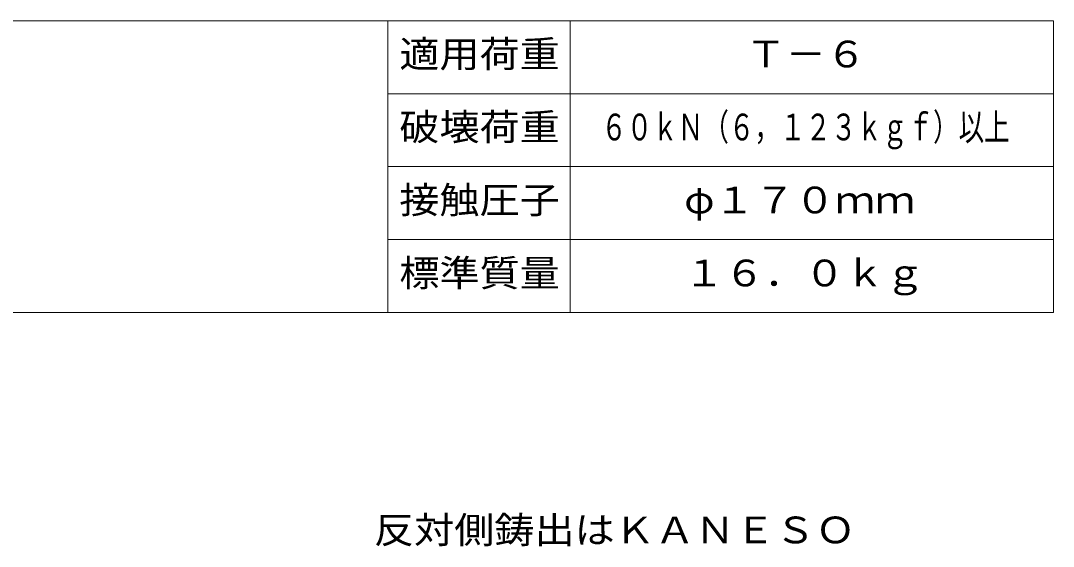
# Model space of a CAD drawing. Units: millimetres on the paper, enlarged 6 times. Extents: x -589 to 461, y -801 to 845.
# Drawn here: x -219 to 461, y 499 to 845 of the extents above; entities that cross this region are included whole.
import ezdxf
from ezdxf.enums import TextEntityAlignment as Align

# ---------------------------------------------------------------- set-up
doc = ezdxf.new("R2010")
doc.units = ezdxf.units.MM
doc.header["$LTSCALE"] = 6
doc.layers.add('1-4_1-4ﾚｲﾔ', color=7, linetype='Continuous', lineweight=18)
doc.layers.add('F-0_F-0ﾚｲﾔ', color=7, linetype='Continuous', lineweight=18)
doc.layers.add('F-4_F-4ﾚｲﾔ', color=2, linetype='Continuous')
doc.styles.add('ＭＳ ゴシック', font='')
doc.styles.get('ＭＳ ゴシック').set_extended_font_data('MS Gothic')

msp = doc.modelspace()

# ---------------------------------------------------------------- linework, layer by layer
at = {"layer": 'F-0_F-0ﾚｲﾔ'}
for p, q in [((460.8, 844.6), (-589.2, 844.6)), ((22.8, 652.6), (22.8, 844.6)), ((142.8, 652.6), (142.8, 844.6)), ((460.8, 652.6), (460.8, 844.6)), ((460.8, 796.6), (22.8, 796.6)), ((460.8, 748.6), (22.8, 748.6)), ((460.8, 700.6), (22.8, 700.6)), ((460.8, 652.6), (-589.2, 652.6))]:
    msp.add_line(p, q, dxfattribs=at)

# ---------------------------------------------------------------- texts
at = {"layer": '1-4_1-4ﾚｲﾔ', "color": 2, "style": 'ＭＳ ゴシック', "width": 1.1}
msp.add_text('反対側鋳出はＫＡＮＥＳＯ', height=17.6, dxfattribs=at).set_placement((13.607, 495.625), align=Align.BOTTOM_LEFT)
at = {"layer": 'F-4_F-4ﾚｲﾔ', "style": 'ＭＳ ゴシック', "width": 1.1}
for s, p in [('適用荷重', (30.3, 808.6)), ('Ｔ－６', (258.3, 808.6)), ('破壊荷重', (30.3, 760.6)), ('接触圧子', (30.3, 712.6)), ('φ１７０ｍｍ', (217.8, 712.6)), ('標準質量', (30.3, 664.6)), ('１６．０ｋｇ', (217.8, 664.6))]:
    msp.add_text(s, height=17.6, dxfattribs=at).set_placement(p, align=Align.BOTTOM_LEFT)
at = {"layer": 'F-4_F-4ﾚｲﾔ', "color": 3, "style": 'ＭＳ ゴシック', "width": 0.7}
msp.add_text('６０ｋＮ（６，１２３ｋｇｆ）以上', height=17.6, dxfattribs=at).set_placement((163.2, 760.6), align=Align.BOTTOM_LEFT)

doc.saveas('drawing.dxf')
